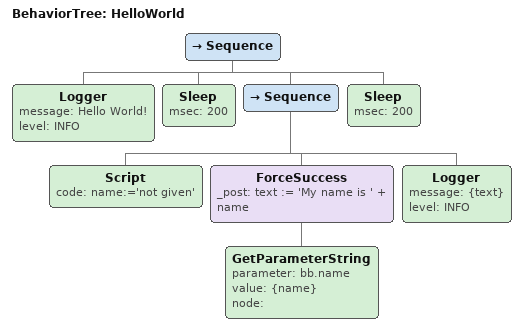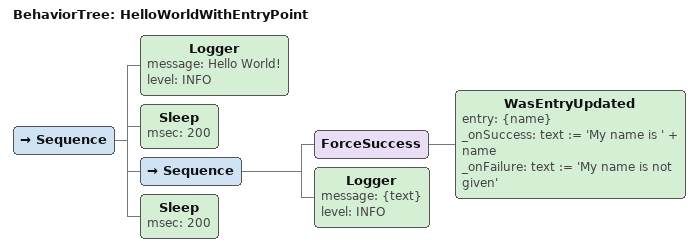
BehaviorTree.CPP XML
<?xml version="1.0" encoding="UTF-8"?>
<root BTCPP_format="4">

  <BehaviorTree ID="HelloWorld">
    <Sequence>
      <Logger message="Hello World!"
              level="INFO"/>
      <Sleep msec="200"/>
      <Sequence>
        <Script code="name:=&apos;not given&apos;"/>
        <ForceSuccess _post="text := &apos;My name is &apos; + name">
          <GetParameterString parameter="bb.name"
                              value="{name}"
                              node=""/>
        </ForceSuccess>
        <Logger message="{text}"
                level="INFO"/>
      </Sequence>
      <Sleep msec="200"/>
    </Sequence>
  </BehaviorTree>

  <BehaviorTree ID="HelloWorldWithEntryPoint">
    <Sequence>
      <Logger message="Hello World!" level="INFO"/>
      <Sleep msec="200"/>
      <Sequence>
        <ForceSuccess>
          <WasEntryUpdated entry="{name}" _onSuccess="text := &apos;My name is &apos; + name" _onFailure="text := &apos;My name is not given&apos;"/>
        </ForceSuccess>
        <Logger message="{text}" level="INFO"/>
      </Sequence>
      <Sleep msec="200"/>
    </Sequence>
  </BehaviorTree>

</root>
